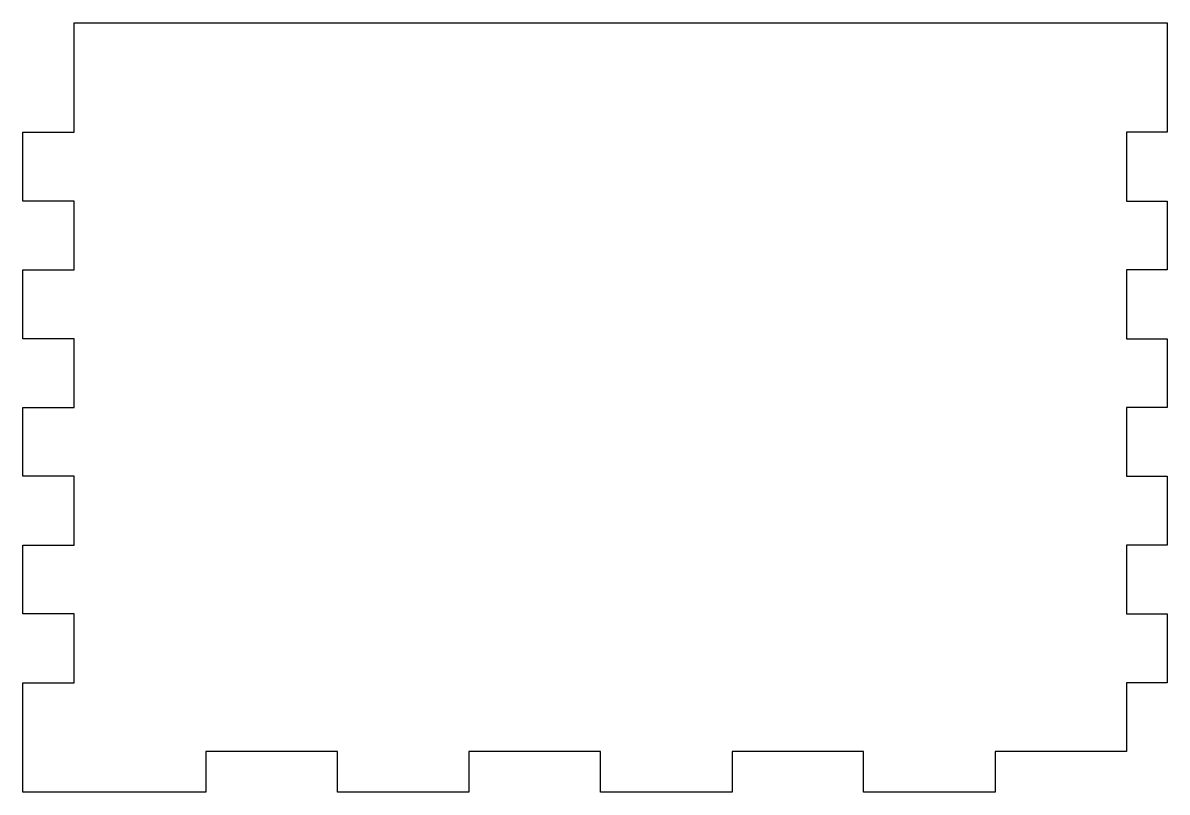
# Model space of a CAD drawing. Header units: millimetres. Extents: x -72 to 70, y -23 to 72.
import ezdxf

# ---------------------------------------------------------------- set-up
doc = ezdxf.new("R2010")
doc.units = ezdxf.units.MM
doc.layers.get('0').update_dxf_attribs({"linetype": 'CONTINUOUS'})

msp = doc.modelspace()

# ---------------------------------------------------------------- linework, layer by layer
msp.add_lwpolyline([(69.82, 16.35), (69.82, 7.85), (64.82, 7.85), (64.82, -0.65), (69.82, -0.65), (69.82, -9.15), (64.82, -9.15), (64.82, -17.65), (48.57, -17.65), (48.57, -22.65), (32.32, -22.65), (32.32, -17.65), (16.07, -17.65), (16.07, -22.65), (-0.18, -22.65), (-0.18, -17.65), (-16.43, -17.65), (-16.43, -22.65), (-32.68, -22.65), (-32.68, -17.65), (-48.93, -17.65), (-48.93, -22.65), (-71.53, -22.65), (-71.53, -9.15), (-65.18, -9.15), (-65.18, -0.65), (-71.53, -0.65), (-71.53, 7.85), (-65.18, 7.85), (-65.18, 16.35), (-71.53, 16.35), (-71.53, 24.85), (-65.18, 24.85), (-65.18, 33.35), (-71.53, 33.35), (-71.53, 41.85), (-65.18, 41.85), (-65.18, 50.35), (-71.53, 50.35), (-71.53, 58.85), (-65.18, 58.85), (-65.18, 72.35), (69.82, 72.35), (69.82, 58.85), (64.82, 58.85), (64.82, 50.35), (69.82, 50.35), (69.82, 41.85), (64.82, 41.85), (64.82, 33.35), (69.82, 33.35), (69.82, 24.85), (64.82, 24.85), (64.82, 16.35)], close=True)

doc.saveas('drawing.dxf')
